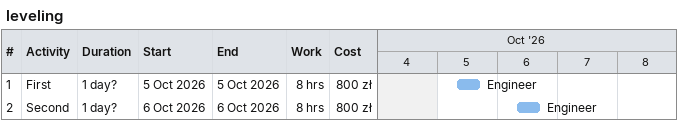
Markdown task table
leveling

| ID | Task | Duration | Start | Finish | Resources | Work (h) | Cost (zł) |
|---|---|---|---|---|---|---|---|
| 1 | First | 1d? | 2026-10-05 | 2026-10-05 | Engineer | 8 | 800 |
| 2 | Second | 1d? | 2026-10-06 | 2026-10-06 | Engineer | 8 | 800 |
